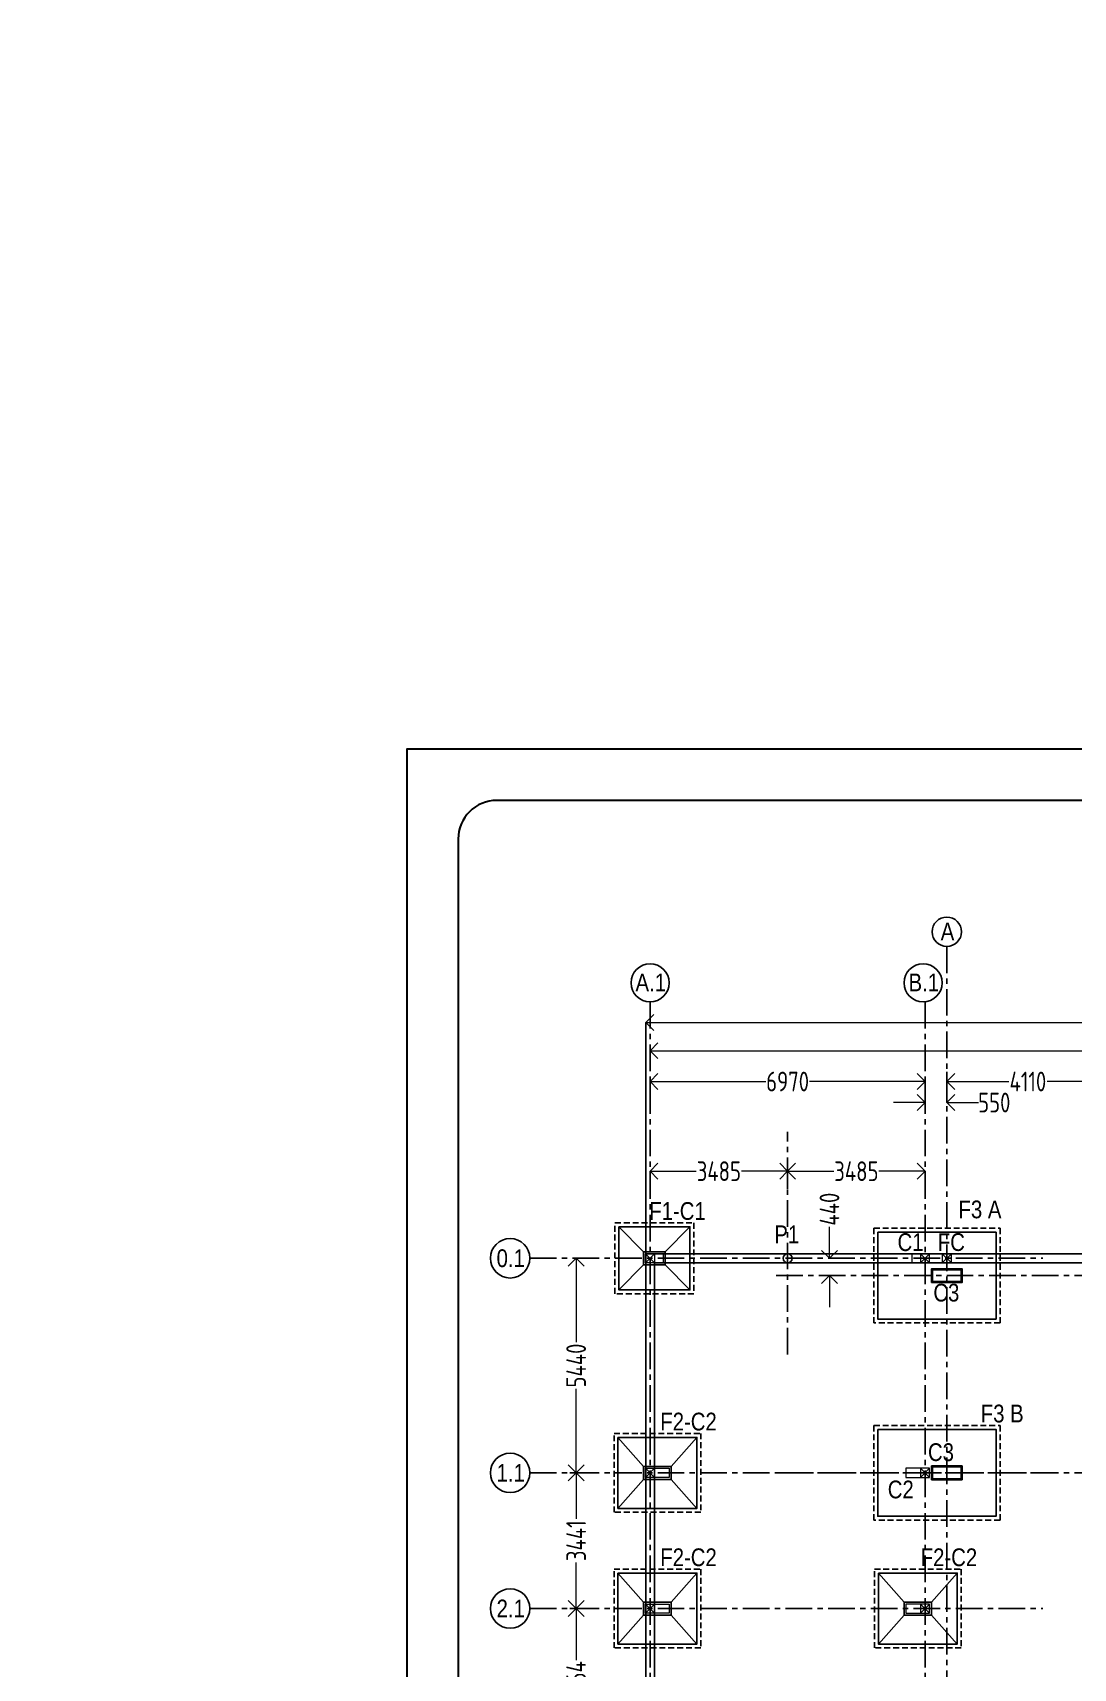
# Model space of a CAD drawing. Header units: inches. Extents: x -605 to 2991212, y -2872845 to 0.
# Drawn here: x 2254649 to 2281021, y -2387757 to -2346287 of the extents above; entities that cross this region are included whole.
import ezdxf
from ezdxf import colors
from ezdxf.entities.mleader import LeaderData, LeaderLine
from ezdxf.math import Vec2, Vec3

# ---------------------------------------------------------------- set-up
doc = ezdxf.new("R2010")
doc.units = ezdxf.units.IN
doc.header["$LTSCALE"] = 600
doc.header["$MEASUREMENT"] = 0
doc.linetypes.add('CENTER', pattern=[2, 1.25, -0.25, 0.25, -0.25])
doc.linetypes.add('DASHED2', pattern=[0.375, 0.25, -0.125])
for name, color, linetype, lineweight in [('PV_TEXT_ROMANS', 7, 'Continuous', 0), ('rDIMension', 1, 'Continuous', 18), ('rRCC 2', 40, 'Continuous', 15), ('rSHEET', 2, 'Continuous', 30)]:
    doc.layers.add(name, color=color, linetype=linetype, lineweight=lineweight)
doc.layers.add('see level', color=2, linetype='Continuous')
doc.layers.add('SnT-CENTER2', color=8, linetype='CENTER')
doc.styles.add('DIM', font='geniso.shx', dxfattribs={"width": 0.85})
doc.styles.add('J.P', font='ARIALN.TTF')
doc.styles.add('TEXT3', font='geniso.shx')
doc.dimstyles.new('ST-100', dxfattribs={"dimscale": 100, "dimtxt": 2.5, "dimasz": 2, "dimexe": 0.18, "dimexo": 0.0625, "dimgap": 0.2, "dimtad": 0, "dimdec": 0, "dimzin": 0, "dimdsep": 46, "dimtxsty": 'DIM', "dimblk": 'OPEN90', "dimcen": 0.09, "dimclrd": 256, "dimclrt": 7, "dimadec": 0, "dimazin": 0, "dimtfac": 1, "dimtdec": 0, "dimtofl": 0, "dimtmove": 0, "dimatfit": 3, "dimldrblk": 'OPEN90', "dimfxl": 1, "dimtolj": 1, "dimtzin": 0, "dimlwd": -1, "dimarcsym": 0})

# ---------------------------------------------------------------- blocks, each defined once
blk = doc.blocks.new('_Open90')
at = {"color": 0, "linetype": 'ByBlock', "lineweight": -2}
for p, q in [((0, 0), (-1, 0)), ((-0.5, 0.5), (0, 0)), ((0, 0), (-0.5, -0.5))]:
    blk.add_line(p, q, dxfattribs=at)
blk = doc.blocks.new('*D667')
at = {"layer": 'Defpoints', "color": 0, "linetype": 'ByBlock'}
for p in [(2277266, -2372880), (2270296, -2373235), (2277266, -2373222)]:
    blk.add_point(p, dxfattribs=at)
at = {"layer": 'rDIMension', "color": 0, "linetype": 'ByBlock', "lineweight": -2}
for p, q in [((2270296, -2373235), (2270296, -2372880)), ((2277266, -2373222), (2277266, -2372880))]:
    blk.add_line(p, q, dxfattribs=at)
at = {"layer": 'rDIMension'}
for p, q in [((2270696, -2372880), (2273229, -2372880)), ((2276866, -2372880), (2274334, -2372880))]:
    blk.add_line(p, q, dxfattribs=at)
at = {"layer": 'rDIMension', "linetype": 'ByBlock', "xscale": 400, "yscale": 400, "zscale": 400, "rotation": 180}
blk.add_blockref('_Open90', (2270296, -2372880), dxfattribs=at)
at = {"layer": 'rDIMension', "linetype": 'ByBlock', "xscale": 400, "yscale": 400, "zscale": 400}
blk.add_blockref('_Open90', (2277266, -2372880), dxfattribs=at)
at = {"layer": 'rDIMension', "color": 7, "linetype": 'ByBlock', "insert": (2273781, -2372880), "char_height": 500, "attachment_point": 5, "style": 'DIM'}
blk.add_mtext('\\A1;6970', dxfattribs=at)
blk = doc.blocks.new('*D668')
at = {"layer": 'Defpoints', "color": 0, "linetype": 'ByBlock'}
for p in [(2268260, -2382801), (2268260, -2386242), (2268421, -2386242)]:
    blk.add_point(p, dxfattribs=at)
at = {"layer": 'rDIMension', "color": 0, "linetype": 'ByBlock', "lineweight": -2}
for p, q in [((2268260, -2382801), (2268421, -2382801)), ((2268260, -2386242), (2268421, -2386242))]:
    blk.add_line(p, q, dxfattribs=at)
at = {"layer": 'rDIMension'}
for p, q in [((2268421, -2383201), (2268421, -2383971)), ((2268421, -2385842), (2268421, -2385073))]:
    blk.add_line(p, q, dxfattribs=at)
at = {"layer": 'rDIMension', "linetype": 'ByBlock', "xscale": 400, "yscale": 400, "zscale": 400}
for p, rotation in [((2268421, -2382801), 90), ((2268421, -2386242), 270)]:
    blk.add_blockref('_Open90', p, dxfattribs=dict(at, rotation=rotation))
at = {"layer": 'rDIMension', "color": 7, "linetype": 'ByBlock', "insert": (2268421, -2384522), "char_height": 500, "attachment_point": 5, "rotation": 90, "style": 'DIM'}
blk.add_mtext('\\A1;3441', dxfattribs=at)
blk = doc.blocks.new('*D669')
at = {"layer": 'Defpoints', "color": 0, "linetype": 'ByBlock'}
for p in [(2268260, -2386242), (2268421, -2390007), (2268421, -2390007)]:
    blk.add_point(p, dxfattribs=at)
at = {"layer": 'rDIMension', "color": 0, "linetype": 'ByBlock', "lineweight": -2}
for p, q in [((2268260, -2386242), (2268421, -2386242)), ((2268421, -2390007), (2268421, -2390007))]:
    blk.add_line(p, q, dxfattribs=at)
at = {"layer": 'rDIMension'}
for p, q in [((2268421, -2386642), (2268421, -2387552)), ((2268421, -2389607), (2268421, -2388697))]:
    blk.add_line(p, q, dxfattribs=at)
at = {"layer": 'rDIMension', "linetype": 'ByBlock', "xscale": 400, "yscale": 400, "zscale": 400}
for p, rotation in [((2268421, -2386242), 90), ((2268421, -2390007), 270)]:
    blk.add_blockref('_Open90', p, dxfattribs=dict(at, rotation=rotation))
at = {"layer": 'rDIMension', "color": 7, "linetype": 'ByBlock', "insert": (2268421, -2388125), "char_height": 500, "attachment_point": 5, "rotation": 90, "style": 'DIM'}
blk.add_mtext('\\A1;3764', dxfattribs=at)
blk = doc.blocks.new('*D691')
at = {"layer": 'Defpoints', "color": 0, "linetype": 'ByBlock'}
for p in [(2277266, -2372880), (2277816, -2372880), (2277816, -2373412)]:
    blk.add_point(p, dxfattribs=at)
at = {"layer": 'rDIMension', "color": 0, "linetype": 'ByBlock', "lineweight": -2}
for p, q in [((2277266, -2372880), (2277266, -2373412)), ((2277816, -2372880), (2277816, -2373412))]:
    blk.add_line(p, q, dxfattribs=at)
at = {"layer": 'rDIMension'}
for p, q in [((2276866, -2373412), (2276466, -2373412)), ((2278216, -2373412), (2278616, -2373412))]:
    blk.add_line(p, q, dxfattribs=at)
at = {"layer": 'rDIMension', "linetype": 'ByBlock', "xscale": 400, "yscale": 400, "zscale": 400}
blk.add_blockref('_Open90', (2277266, -2373412), dxfattribs=at)
at = {"layer": 'rDIMension', "linetype": 'ByBlock', "xscale": 400, "yscale": 400, "zscale": 400, "rotation": 180}
blk.add_blockref('_Open90', (2277816, -2373412), dxfattribs=at)
at = {"layer": 'rDIMension', "color": 7, "linetype": 'ByBlock', "insert": (2279019, -2373412), "char_height": 500, "attachment_point": 5, "style": 'DIM'}
blk.add_mtext('\\A1;550', dxfattribs=at)
blk = doc.blocks.new('*D692')
at = {"layer": 'Defpoints', "color": 0, "linetype": 'ByBlock'}
for p in [(2277816, -2372637), (2281926, -2372880), (2281926, -2372880)]:
    blk.add_point(p, dxfattribs=at)
at = {"layer": 'rDIMension', "color": 0, "linetype": 'ByBlock', "lineweight": -2}
for p, q in [((2277816, -2372637), (2277816, -2372880)), ((2281926, -2372880), (2281926, -2372880))]:
    blk.add_line(p, q, dxfattribs=at)
at = {"layer": 'rDIMension'}
for p, q in [((2278216, -2372880), (2279384, -2372880)), ((2281526, -2372880), (2280359, -2372880))]:
    blk.add_line(p, q, dxfattribs=at)
at = {"layer": 'rDIMension', "linetype": 'ByBlock', "xscale": 400, "yscale": 400, "zscale": 400, "rotation": 180}
blk.add_blockref('_Open90', (2277816, -2372880), dxfattribs=at)
at = {"layer": 'rDIMension', "linetype": 'ByBlock', "xscale": 400, "yscale": 400, "zscale": 400}
blk.add_blockref('_Open90', (2281926, -2372880), dxfattribs=at)
at = {"layer": 'rDIMension', "color": 7, "linetype": 'ByBlock', "insert": (2279871, -2372880), "char_height": 500, "attachment_point": 5, "style": 'DIM'}
blk.add_mtext('\\A1;4110', dxfattribs=at)
blk = doc.blocks.new('*D749')
at = {"layer": 'Defpoints', "color": 0, "linetype": 'ByBlock'}
for p in [(2332086, -2371391), (2270296, -2372183), (2332086, -2372098)]:
    blk.add_point(p, dxfattribs=at)
at = {"layer": 'rDIMension', "color": 0, "linetype": 'ByBlock', "lineweight": -2}
for p, q in [((2332086, -2371391), (2332086, -2372098)), ((2270296, -2372183), (2270296, -2372098))]:
    blk.add_line(p, q, dxfattribs=at)
at = {"layer": 'rDIMension'}
for p, q in [((2270696, -2372098), (2300087, -2372098)), ((2331686, -2372098), (2302296, -2372098))]:
    blk.add_line(p, q, dxfattribs=at)
at = {"layer": 'rDIMension', "linetype": 'ByBlock', "xscale": 400, "yscale": 400, "zscale": 400, "rotation": 180}
blk.add_blockref('_Open90', (2270296, -2372098), dxfattribs=at)
at = {"layer": 'rDIMension', "linetype": 'ByBlock', "xscale": 400, "yscale": 400, "zscale": 400}
blk.add_blockref('_Open90', (2332086, -2372098), dxfattribs=at)
at = {"layer": 'rDIMension', "color": 7, "linetype": 'ByBlock', "insert": (2301191, -2372098), "char_height": 500, "attachment_point": 5, "style": 'DIM'}
blk.add_mtext('\\A1;61790C/C', dxfattribs=at)
blk = doc.blocks.new('*D750')
at = {"layer": 'Defpoints', "color": 0, "linetype": 'ByBlock'}
for p in [(2332721, -2371384), (2270189, -2377246), (2332721, -2377246)]:
    blk.add_point(p, dxfattribs=at)
at = {"layer": 'rDIMension', "color": 0, "linetype": 'ByBlock', "lineweight": -2}
for p, q in [((2270189, -2377246), (2270189, -2371384)), ((2332721, -2377246), (2332721, -2371384))]:
    blk.add_line(p, q, dxfattribs=at)
at = {"layer": 'rDIMension'}
for p, q in [((2270589, -2371384), (2300267, -2371384)), ((2332321, -2371384), (2302644, -2371384))]:
    blk.add_line(p, q, dxfattribs=at)
at = {"layer": 'rDIMension', "linetype": 'ByBlock', "xscale": 400, "yscale": 400, "zscale": 400, "rotation": 180}
blk.add_blockref('_Open90', (2270189, -2371384), dxfattribs=at)
at = {"layer": 'rDIMension', "linetype": 'ByBlock', "xscale": 400, "yscale": 400, "zscale": 400}
blk.add_blockref('_Open90', (2332721, -2371384), dxfattribs=at)
at = {"layer": 'rDIMension', "color": 7, "linetype": 'ByBlock', "insert": (2301455, -2371384), "char_height": 500, "attachment_point": 5, "style": 'DIM'}
blk.add_mtext('\\A1;62532O/O', dxfattribs=at)
blk = doc.blocks.new('*D758')
at = {"layer": 'Defpoints', "color": 0, "linetype": 'ByBlock'}
for p in [(2274842, -2377361), (2275002, -2377361), (2275002, -2377801)]:
    blk.add_point(p, dxfattribs=at)
at = {"layer": 'rDIMension'}
for p, q in [((2274842, -2376961), (2274842, -2376561)), ((2274842, -2378201), (2274842, -2378601))]:
    blk.add_line(p, q, dxfattribs=at)
at = {"layer": 'rDIMension', "color": 0, "linetype": 'ByBlock', "lineweight": -2}
for p, q in [((2275002, -2377361), (2274842, -2377361)), ((2275002, -2377801), (2274842, -2377801))]:
    blk.add_line(p, q, dxfattribs=at)
at = {"layer": 'rDIMension', "linetype": 'ByBlock', "xscale": 400, "yscale": 400, "zscale": 400}
for p, rotation in [((2274842, -2377361), 270), ((2274842, -2377801), 90)]:
    blk.add_blockref('_Open90', p, dxfattribs=dict(at, rotation=rotation))
at = {"layer": 'rDIMension', "color": 7, "linetype": 'ByBlock', "insert": (2274842, -2376116), "char_height": 500, "attachment_point": 5, "rotation": 90, "style": 'DIM'}
blk.add_mtext('\\A1;440', dxfattribs=at)
blk = doc.blocks.new('*D772')
at = {"layer": 'Defpoints', "color": 0, "linetype": 'ByBlock'}
for p in [(2277266, -2375153), (2273781, -2375598), (2277266, -2375598)]:
    blk.add_point(p, dxfattribs=at)
at = {"layer": 'rDIMension', "color": 0, "linetype": 'ByBlock', "lineweight": -2}
for p, q in [((2273781, -2375598), (2273781, -2375153)), ((2277266, -2375598), (2277266, -2375153))]:
    blk.add_line(p, q, dxfattribs=at)
at = {"layer": 'rDIMension'}
for p, q in [((2274181, -2375153), (2274951, -2375153)), ((2276866, -2375153), (2276096, -2375153))]:
    blk.add_line(p, q, dxfattribs=at)
at = {"layer": 'rDIMension', "linetype": 'ByBlock', "xscale": 400, "yscale": 400, "zscale": 400, "rotation": 180}
blk.add_blockref('_Open90', (2273781, -2375153), dxfattribs=at)
at = {"layer": 'rDIMension', "linetype": 'ByBlock', "xscale": 400, "yscale": 400, "zscale": 400}
blk.add_blockref('_Open90', (2277266, -2375153), dxfattribs=at)
at = {"layer": 'rDIMension', "color": 7, "linetype": 'ByBlock', "insert": (2275524, -2375153), "char_height": 500, "attachment_point": 5, "style": 'DIM'}
blk.add_mtext('\\A1;3485', dxfattribs=at)
blk = doc.blocks.new('*D773')
at = {"layer": 'Defpoints', "color": 0, "linetype": 'ByBlock'}
for p in [(2270296, -2375153), (2270296, -2375598), (2273781, -2375598)]:
    blk.add_point(p, dxfattribs=at)
at = {"layer": 'rDIMension', "color": 0, "linetype": 'ByBlock', "lineweight": -2}
for p, q in [((2270296, -2375598), (2270296, -2375153)), ((2273781, -2375598), (2273781, -2375153))]:
    blk.add_line(p, q, dxfattribs=at)
at = {"layer": 'rDIMension'}
for p, q in [((2270696, -2375153), (2271466, -2375153)), ((2273381, -2375153), (2272611, -2375153))]:
    blk.add_line(p, q, dxfattribs=at)
at = {"layer": 'rDIMension', "linetype": 'ByBlock', "xscale": 400, "yscale": 400, "zscale": 400, "rotation": 180}
blk.add_blockref('_Open90', (2270296, -2375153), dxfattribs=at)
at = {"layer": 'rDIMension', "linetype": 'ByBlock', "xscale": 400, "yscale": 400, "zscale": 400}
blk.add_blockref('_Open90', (2273781, -2375153), dxfattribs=at)
at = {"layer": 'rDIMension', "color": 7, "linetype": 'ByBlock', "insert": (2272039, -2375153), "char_height": 500, "attachment_point": 5, "style": 'DIM'}
blk.add_mtext('\\A1;3485', dxfattribs=at)
blk = doc.blocks.new('_DotBlank')
at = {"color": 0, "linetype": 'ByBlock', "lineweight": -2}
blk.add_line((-0.5, 0), (-1, 0), dxfattribs=at)
blk.add_circle((0, 0), 0.5, dxfattribs=at)
blk = doc.blocks.new('*D937')
at = {"layer": 'Defpoints', "color": 0, "linetype": 'ByBlock'}
for p in [(2268421, -2377361), (2268621, -2377361), (2268621, -2382801)]:
    blk.add_point(p, dxfattribs=at)
at = {"layer": 'rDIMension', "color": 0, "linetype": 'ByBlock', "lineweight": -2}
for p, q in [((2268621, -2377361), (2268421, -2377361)), ((2268621, -2382801), (2268421, -2382801))]:
    blk.add_line(p, q, dxfattribs=at)
at = {"layer": 'rDIMension'}
for p, q in [((2268421, -2377761), (2268421, -2379487)), ((2268421, -2382401), (2268421, -2380675))]:
    blk.add_line(p, q, dxfattribs=at)
at = {"layer": 'rDIMension', "linetype": 'ByBlock', "xscale": 400, "yscale": 400, "zscale": 400}
for p, rotation in [((2268421, -2377361), 90), ((2268421, -2382801), 270)]:
    blk.add_blockref('_Open90', p, dxfattribs=dict(at, rotation=rotation))
at = {"layer": 'rDIMension', "color": 7, "linetype": 'ByBlock', "insert": (2268421, -2380081), "char_height": 500, "attachment_point": 5, "rotation": 90, "style": 'DIM'}
blk.add_mtext('\\A1;5440', dxfattribs=at)

msp = doc.modelspace()

# ---------------------------------------------------------------- linework, layer by layer
at = {"color": 7, "linetype": 'DASHED2'}
for points in [[(2269406.3, -2376461.4), (2271406.3, -2376461.4), (2271406.3, -2378261.4), (2269406.3, -2378261.4)], [(2275966.3, -2376601.4), (2279166.3, -2376601.4), (2279166.3, -2379001.4), (2275966.3, -2379001.4)], [(2275966.3, -2381601.4), (2279166.3, -2381601.4), (2279166.3, -2384001.4), (2275966.3, -2384001.4)], [(2269381.3, -2381801.4), (2271581.3, -2381801.4), (2271581.3, -2383801.4), (2269381.3, -2383801.4)], [(2269381.3, -2385242.4), (2271581.3, -2385242.4), (2271581.3, -2387242.4), (2269381.3, -2387242.4)], [(2275981.3, -2385242.4), (2278181.3, -2385242.4), (2278181.3, -2387242.4), (2275981.3, -2387242.4)]]:
    msp.add_lwpolyline(points, close=True, dxfattribs=at)
at = {"color": 1, "linetype": 'ByBlock'}
for points in [[(2269506.3, -2376561.4), (2271306.3, -2376561.4), (2271306.3, -2378161.4), (2269506.3, -2378161.4)], [(2276066.3, -2376701.4), (2279066.3, -2376701.4), (2279066.3, -2378901.4), (2276066.3, -2378901.4)], [(2270131.3, -2377526.4), (2270131.3, -2377196.4), (2270681.3, -2377196.4), (2270681.3, -2377526.4)], [(2269481.3, -2381901.4), (2271481.3, -2381901.4), (2271481.3, -2383701.4), (2269481.3, -2383701.4)], [(2276066.3, -2381701.4), (2279066.3, -2381701.4), (2279066.3, -2383901.4), (2276066.3, -2383901.4)], [(2270131.3, -2382966.4), (2270131.3, -2382636.4), (2270831.3, -2382636.4), (2270831.3, -2382966.4)], [(2269481.3, -2385342.4), (2271481.3, -2385342.4), (2271481.3, -2387142.4), (2269481.3, -2387142.4)], [(2276081.3, -2385342.4), (2278081.3, -2385342.4), (2278081.3, -2387142.4), (2276081.3, -2387142.4)], [(2270131.3, -2386407.4), (2270131.3, -2386077.4), (2270831.3, -2386077.4), (2270831.3, -2386407.4)], [(2277431.3, -2386407.4), (2277431.3, -2386077.4), (2276731.3, -2386077.4), (2276731.3, -2386407.4)]]:
    msp.add_lwpolyline(points, close=True, dxfattribs=at)
for points in [[(2270131.3, -2377196.4), (2269506.3, -2376561.4)], [(2270681.3, -2377196.4), (2271306.3, -2376561.4)], [(2270131.3, -2377526.4), (2269506.3, -2378161.4)], [(2270681.3, -2377526.4), (2271306.3, -2378161.4)], [(2269481.3, -2381901.4), (2270131.3, -2382636.4)], [(2270831.3, -2382636.4), (2271481.3, -2381901.4)], [(2270131.3, -2382966.4), (2269481.3, -2383701.4)], [(2270831.3, -2382966.4), (2271481.3, -2383701.4)], [(2269481.3, -2385342.4), (2270131.3, -2386077.4)], [(2270831.3, -2386077.4), (2271481.3, -2385342.4)], [(2276081.3, -2385342.4), (2276731.3, -2386077.4)], [(2277431.3, -2386077.4), (2278081.3, -2385342.4)], [(2270131.3, -2386407.4), (2269481.3, -2387142.4)], [(2270831.3, -2386407.4), (2271481.3, -2387142.4)], [(2276731.3, -2386407.4), (2276081.3, -2387142.4)], [(2277431.3, -2386407.4), (2278081.3, -2387142.4)]]:
    msp.add_lwpolyline(points, dxfattribs=at)
at = {"color": 3, "linetype": 'ByBlock'}
for points in [[(2277431.3, -2377976.4), (2278201.3, -2377976.4), (2278201.3, -2377626.4), (2277431.3, -2377626.4)], [(2277431.3, -2382976.4), (2278201.3, -2382976.4), (2278201.3, -2382626.4), (2277431.3, -2382626.4)]]:
    msp.add_lwpolyline(points, close=True, dxfattribs=at)
at = {"color": 2, "linetype": 'ByBlock'}
for points in [[(2277456.3, -2377951.4), (2278176.3, -2377951.4), (2278176.3, -2377651.4), (2277456.3, -2377651.4)], [(2277456.3, -2382951.4), (2278176.3, -2382951.4), (2278176.3, -2382651.4), (2277456.3, -2382651.4)]]:
    msp.add_lwpolyline(points, close=True, dxfattribs=at)
at = {"color": 1, "linetype": 'ByBlock'}
for centre, radius in [((2277816.3, -2369082.4), 372.1), ((2270296.3, -2370377.2), 483.5), ((2277216.3, -2370377.2), 483.5), ((2266748.2, -2377361.4), 500.4), ((2266748.2, -2382802.9), 500.4), ((2266748.2, -2386242.4), 500.4)]:
    msp.add_circle(centre, radius, dxfattribs=at)
at = {"color": 8, "linetype": 'ByBlock'}
msp.add_circle((2273781.3, -2377361.4), 115, dxfattribs=at)
at = {"layer": 'rRCC 2', "color": 6}
for p, q in [((2270181.3, -2377246.4), (2270411.3, -2377476.4)), ((2270181.3, -2377476.4), (2270411.3, -2377246.4)), ((2277381.3, -2377246.4), (2277151.3, -2377476.4)), ((2277381.3, -2377476.4), (2277151.3, -2377246.4)), ((2277931.3, -2377246.4), (2277701.3, -2377476.4)), ((2277931.3, -2377476.4), (2277701.3, -2377246.4)), ((2270181.3, -2382686.4), (2270411.3, -2382916.4)), ((2270181.3, -2382916.4), (2270411.3, -2382686.4)), ((2277381.3, -2382686.4), (2277151.3, -2382916.4)), ((2277381.3, -2382916.4), (2277151.3, -2382686.4)), ((2270181.3, -2386127.4), (2270411.3, -2386357.4)), ((2270181.3, -2386357.4), (2270411.3, -2386127.4)), ((2277381.3, -2386127.4), (2277151.3, -2386357.4)), ((2277381.3, -2386357.4), (2277151.3, -2386127.4))]:
    msp.add_line(p, q, dxfattribs=at)
for points in [[(2270181.3, -2377476.4), (2270181.3, -2377246.4), (2270631.3, -2377246.4), (2270631.3, -2377476.4)], [(2270181.3, -2377246.4), (2270411.3, -2377246.4), (2270411.3, -2377476.4), (2270181.3, -2377476.4)], [(2277381.3, -2377476.4), (2277381.3, -2377246.4), (2276931.3, -2377246.4), (2276931.3, -2377476.4)], [(2277381.3, -2377246.4), (2277151.3, -2377246.4), (2277151.3, -2377476.4), (2277381.3, -2377476.4)], [(2277931.3, -2377246.4), (2277701.3, -2377246.4), (2277701.3, -2377476.4), (2277931.3, -2377476.4)], [(2270181.3, -2382916.4), (2270181.3, -2382686.4), (2270781.3, -2382686.4), (2270781.3, -2382916.4)], [(2270181.3, -2382686.4), (2270411.3, -2382686.4), (2270411.3, -2382916.4), (2270181.3, -2382916.4)], [(2277381.3, -2382916.4), (2277381.3, -2382686.4), (2276781.3, -2382686.4), (2276781.3, -2382916.4)], [(2277381.3, -2382686.4), (2277151.3, -2382686.4), (2277151.3, -2382916.4), (2277381.3, -2382916.4)], [(2270181.3, -2386357.4), (2270181.3, -2386127.4), (2270781.3, -2386127.4), (2270781.3, -2386357.4)], [(2270181.3, -2386127.4), (2270411.3, -2386127.4), (2270411.3, -2386357.4), (2270181.3, -2386357.4)], [(2277381.3, -2386357.4), (2277381.3, -2386127.4), (2276781.3, -2386127.4), (2276781.3, -2386357.4)], [(2277381.3, -2386127.4), (2277151.3, -2386127.4), (2277151.3, -2386357.4), (2277381.3, -2386357.4)]]:
    msp.add_lwpolyline(points, close=True, dxfattribs=at)
at = {"layer": 'rSHEET'}
msp.add_lwpolyline([(2360713.4, -2501041.5), (2360713.4, -2364451.2), (2264134.3, -2364451.2), (2264134.3, -2501041.5)], close=True, dxfattribs=at)
msp.add_lwpolyline([(2359415, -2498765), (2359415, -2366727.7, 0.4142136), (2358439.3, -2365752.1), (2266408.3, -2365752.1, 0.4142136), (2265432.7, -2366727.7), (2265432.7, -2498765, 0.4142136), (2266408.3, -2499740.7), (2358439.3, -2499740.7, 0.4142136)], format="xyb", close=True, dxfattribs=at)
at = {"layer": 'see level', "color": 8, "linetype": 'ByBlock'}
for p, q in [((2270189.2, -2405073.4), (2270189.2, -2377246.4)), ((2270189.2, -2377246.4), (2284746.3, -2377246.4)), ((2270411.3, -2377476.4), (2332491.3, -2377476.4)), ((2270411.3, -2405073.4), (2270411.3, -2377476.4)), ((2270411.3, -2377476.4), (2271681.3, -2377476.4))]:
    msp.add_line(p, q, dxfattribs=at)
at = {"layer": 'SnT-CENTER2', "color": 6, "ltscale": 0.9}
for p, q in [((2277816.3, -2369454.5), (2277816.3, -2470842.6)), ((2273492.5, -2377801.4), (2339797.9, -2377801.4)), ((2273492.5, -2382801.4), (2339797.9, -2382801.4))]:
    msp.add_line(p, q, dxfattribs=at)
at = {"layer": 'SnT-CENTER2', "color": 2, "ltscale": 0.9}
for p, q in [((2270296.3, -2370860.7), (2270296.3, -2469162.8)), ((2277266.3, -2370860.7), (2277266.3, -2469162.8)), ((2267248.6, -2377361.4), (2280250.4, -2377361.4)), ((2267248.6, -2382801.4), (2280250.4, -2382801.4)), ((2267248.6, -2386242.4), (2280250.4, -2386242.4))]:
    msp.add_line(p, q, dxfattribs=at)
at = {"layer": 'SnT-CENTER2', "color": 8, "ltscale": 0.9}
msp.add_lwpolyline([(2273781.3, -2379800.9), (2273781.3, -2374153)], dxfattribs=at)

# ---------------------------------------------------------------- texts
at = {"layer": 'PV_TEXT_ROMANS', "char_height": 450, "style": 'J.P'}
for s, insert, width, attachment_point in [('\\pxqc;A', (2277367.3, -2368848.3), 931.892, 1), ('\\pxqc;A.1', (2269847.2, -2370143.2), 931.892, 1), ('\\pxqc;B.1', (2276767.3, -2370143.2), 931.892, 1), ('\\pxqc;F1-C1', (2270524.1, -2375937.4), 931.892, 1), ('\\pxqc;F3 A', (2277408.1, -2375897.1), 2496.79, 1), ('\\pxqc;P1', (2274828.1, -2376528.4), 2135.966, 3), ('\\pxqc;C1', (2275828.7, -2376727), 2135.966, 1), ('\\pxqc;FC', (2276863.2, -2376725.4), 2135.966, 1), ('\\pxqc;0.1', (2266297.7, -2377134.4), 931.892, 1), ('\\pxqc;C3', (2276736.5, -2378007.1), 2135.966, 1), ('\\pxqc;F3 B', (2278099.9, -2381072.7), 2241.592, 1), ('\\pxqc;F2-C2', (2270803.8, -2381276.2), 931.892, 1), ('\\pxqc;C3', (2276600.2, -2382052.1), 2135.966, 1), ('\\pxqc;1.1', (2266297.7, -2382576), 931.892, 1), ('\\pxqc;C2', (2275581, -2382997.8), 2135.966, 1), ('\\pxqc;F2-C2', (2270803.8, -2384717.2), 931.892, 1), ('\\pxqc;F2-C2', (2277403.8, -2384717.2), 931.892, 1), ('\\pxqc;2.1', (2266297.7, -2386015.5), 931.892, 1)]:
    msp.add_mtext(s, dxfattribs=dict(at, insert=insert, width=width, attachment_point=attachment_point))

# ---------------------------------------------------------------- dimensions: what is measured, and where the dimension line sits
at = {"layer": 'rDIMension', "color": 1, "linetype": 'ByBlock'}
for base, p1, p2, text, picture, middle in [((2332721.3, -2371384.4), (2270189.2, -2377246.4), (2332721.3, -2377246.4), '<>O/O', '*D750', (2301455.3, -2371384.4)), ((2332086.3, -2372098.3), (2270296.3, -2372183.1), (2332086.3, -2371390.7), '<>C/C', '*D749', (2301191.3, -2372098.3))]:
    dim = msp.add_linear_dim(base=base, p1=p1, p2=p2, text=text, dimstyle='ST-100', override={"dimtxt": 5, "dimasz": 4, "dimexe": 0, "dimexo": 0, "dimtmove": 1, "dimfxl": 1.25, "dimtfillclr": 256, "dimarcsym": 2}, dxfattribs=at)
    dim.commit()
    dim.dimension.update_dxf_attribs({"geometry": picture, "text_midpoint": middle})
at = {"layer": 'rDIMension', "color": 7, "linetype": 'ByBlock'}
dim = msp.add_linear_dim(base=(2277266.3, -2372879.8), p1=(2270296.3, -2373234.9), p2=(2277266.3, -2373221.8), dimstyle='ST-100', override={"dimtxt": 5, "dimasz": 4, "dimexe": 0, "dimexo": 0, "dimfxl": 1.25, "dimtfillclr": 256, "dimarcsym": 2}, dxfattribs=at)
dim.commit()
dim.dimension.update_dxf_attribs({"geometry": '*D667', "text_midpoint": (2273781.3, -2372879.8)})
dim = msp.add_linear_dim(base=(2277816.3, -2373411.8), p1=(2277266.3, -2372879.8), p2=(2277816.3, -2372879.8), dimstyle='ST-100', override={"dimtxt": 5, "dimasz": 4, "dimexe": 0, "dimexo": 0, "dimfxl": 1.25, "dimtfillclr": 256, "dimarcsym": 2}, dxfattribs=at)
dim.commit()
dim.dimension.update_dxf_attribs({"geometry": '*D691', "text_midpoint": (2279019, -2373411.8), "dimtype": 160})
at = {"layer": 'rDIMension', "color": 1, "linetype": 'ByBlock'}
for base, p1, p2, override, picture, middle in [((2281926.3, -2372879.8), (2277816.3, -2372637), (2281926.3, -2372879.8), {"dimtxt": 5, "dimasz": 4, "dimexe": 0, "dimexo": 0, "dimtmove": 1, "dimfxl": 1.25, "dimtfillclr": 256, "dimarcsym": 2}, '*D692', (2279871.3, -2372879.8)), ((2270296.3, -2375153.1), (2273781.3, -2375598.4), (2270296.3, -2375598.4), {"dimtxt": 5, "dimasz": 4, "dimexe": 0, "dimexo": 0, "dimblk": 'Open90', "dimtmove": 1, "dimfxl": 1.25, "dimtfillclr": 256, "dimarcsym": 2}, '*D773', (2272038.8, -2375153.1)), ((2277266.3, -2375153.1), (2273781.3, -2375598.4), (2277266.3, -2375598.4), {"dimtxt": 5, "dimasz": 4, "dimexe": 0, "dimexo": 0, "dimblk": 'Open90', "dimtmove": 1, "dimfxl": 1.25, "dimtfillclr": 256, "dimarcsym": 2}, '*D772', (2275523.8, -2375153.1))]:
    dim = msp.add_linear_dim(base=base, p1=p1, p2=p2, dimstyle='ST-100', override=override, dxfattribs=at)
    dim.commit()
    dim.dimension.update_dxf_attribs({"geometry": picture, "text_midpoint": middle})
at = {"layer": 'rDIMension', "color": 7, "linetype": 'ByBlock'}
for base, p1, p2, override, picture, middle in [((2274842.3, -2377361.4), (2275002.5, -2377801.4), (2275002.5, -2377361.4), {"dimtxt": 5, "dimasz": 4, "dimexe": 0, "dimexo": 0, "dimblk": 'Open90', "dimfxl": 1.25, "dimtfillclr": 256, "dimarcsym": 2}, '*D758', (2274842.3, -2376116.2)), ((2268421.2, -2377361.4), (2268621.2, -2382801.4), (2268621.2, -2377361.4), {"dimtxt": 5, "dimasz": 4, "dimexe": 0, "dimexo": 0, "dimblk": 'Open90', "dimfxl": 1.25, "dimtfillclr": 256, "dimarcsym": 2}, '*D937', (2268421.2, -2380081.4)), ((2268421.2, -2386242.4), (2268260.4, -2382801.4), (2268260.4, -2386242.4), {"dimtxt": 5, "dimasz": 4, "dimexe": 0, "dimexo": 0, "dimfxl": 1.25, "dimtfillclr": 256, "dimarcsym": 2}, '*D668', (2268421.2, -2384521.9)), ((2268421.1862, -2390006.8538), (2268260.4213, -2386242.3888), (2268421.1862, -2390006.8538), {"dimtxt": 5, "dimasz": 4, "dimexe": 0, "dimexo": 0, "dimfxl": 1.25, "dimtfillclr": 256, "dimarcsym": 2}, '*D669', (2268421.1862, -2388124.6213))]:
    dim = msp.add_linear_dim(base=base, p1=p1, p2=p2, angle=90, dimstyle='ST-100', override=override, dxfattribs=at)
    dim.commit()
    dim.dimension.update_dxf_attribs({"geometry": picture, "text_midpoint": middle})

# ---------------------------------------------------------------- leaders
at = {"layer": 'rRCC 2', "color": 7}
ml = msp.add_multileader_mtext('Standard', dxfattribs=at)
ml.set_content('\\A1;\\W0.85;(a)4-12# ', color=7, style='TEXT3')
ml.set_leader_properties(color=256, linetype='ByLayer', lineweight=-1)
ml.set_arrow_properties(name='DOTBLANK')
ml.build(insert=Vec2(0, 0))
ml.multileader.update_dxf_attribs({"text_top_attachment_type": 0, "text_bottom_attachment_type": 0, "dogleg_length": 7.47, "arrow_head_size": 187.5, "scale": 75})
ctx = ml.context
ctx.base_point, ctx.scale, ctx.char_height, ctx.arrow_head_size, ctx.landing_gap_size, ctx.plane_origin = Vec3(2449102.6, -2386705.8), 75, 250, 187.5, 6.75, Vec3(2444752.6, -2386753.7)
ctx.text_align_type = 2
notes = []
notes.append((ctx, [(0, (0, 0, 0), (0, 0), (1, 0), 1, [])]))
ctx.mtext.insert, ctx.mtext.alignment, ctx.mtext.flow_direction = Vec3(2450129.2, -2386574.5), 3, 5
ml = msp.add_multileader_mtext('Standard', dxfattribs=at)
ml.set_content('\\A1;\\W0.85;(a)4-12# ', color=7, style='TEXT3')
ml.set_leader_properties(color=256, linetype='ByLayer', lineweight=-1)
ml.set_arrow_properties(name='DOTBLANK')
ml.build(insert=Vec2(0, 0))
ml.multileader.update_dxf_attribs({"text_top_attachment_type": 0, "text_bottom_attachment_type": 0, "dogleg_length": 7.47, "arrow_head_size": 187.5, "scale": 75})
ctx = ml.context
ctx.base_point, ctx.scale, ctx.char_height, ctx.arrow_head_size, ctx.landing_gap_size, ctx.plane_origin = Vec3(2474235.5, -2625457.1), 75, 250, 187.5, 6.75, Vec3(2469885.5, -2625505)
ctx.text_align_type = 2
notes.append((ctx, [(0, (0, 0, 0), (0, 0), (1, 0), 1, [])]))
ctx.mtext.insert, ctx.mtext.alignment, ctx.mtext.flow_direction = Vec3(2475262.2, -2625325.8), 3, 5
for ctx, leaders in notes:
    for number, flags, end, landing, length, lines in leaders:
        leader = LeaderData()
        leader.index, (leader.has_last_leader_line, leader.has_dogleg_vector, leader.attachment_direction) = number, flags
        leader.last_leader_point, leader.dogleg_vector, leader.dogleg_length = Vec3(end), Vec3(landing), length
        for number, points, colour, breaks in lines:
            line = LeaderLine()
            line.index, line.vertices, line.color, line.breaks = number, Vec3.list(points), colors.encode_raw_color(colour), breaks
            leader.lines.append(line)
        ctx.leaders.append(leader)

doc.saveas('drawing.dxf')
